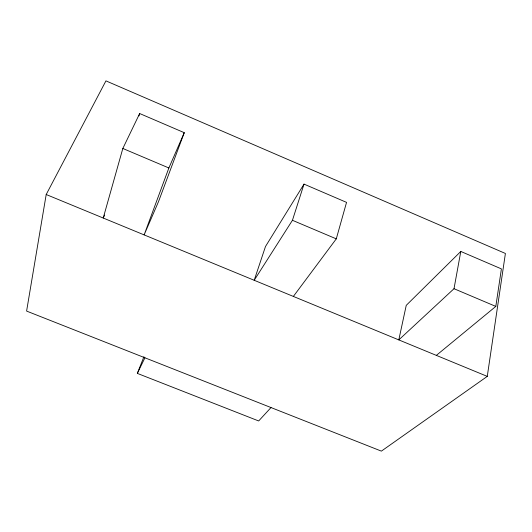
<?xml version="1.0" encoding="UTF-8"?>
<svg xmlns="http://www.w3.org/2000/svg" width="532" height="532" viewBox="0 0 532 532"><rect width="100%" height="100%" fill="white"/><g stroke="black" fill="none" stroke-linecap="round" stroke-linejoin="round"><path stroke-width="0.8" d="M436.34 355.383L495.811 306.412L501.397 268.886L460.798 251.45L406.242 305.355L398.801 339.901L454.009 288.71L460.798 251.45M487.272 376.383L505.4 253.465L105.941 80.871L46.198 194.513L26.6 311.08L381.377 451.129L487.272 376.383L46.198 194.513M184.265 132.681L168.877 167.972L144.132 234.891L158.45 201.794L184.265 132.681L139.67 113.529L122.832 148.475L103.228 218.027L104.638 215.041M293.365 296.424L336.284 238.861L346.545 202.379L304.018 184.112L265.481 246.529L254.196 280.278L292.44 220.295L304.018 184.112M138.965 115.916L139.67 113.529M271.001 407.559L258.672 420.958L137.342 373.391L143.919 356.739M137.342 373.391L144.93 357.79M122.832 148.475L168.877 167.972M292.44 220.295L336.284 238.861M454.009 288.71L495.811 306.412"/></g></svg>
